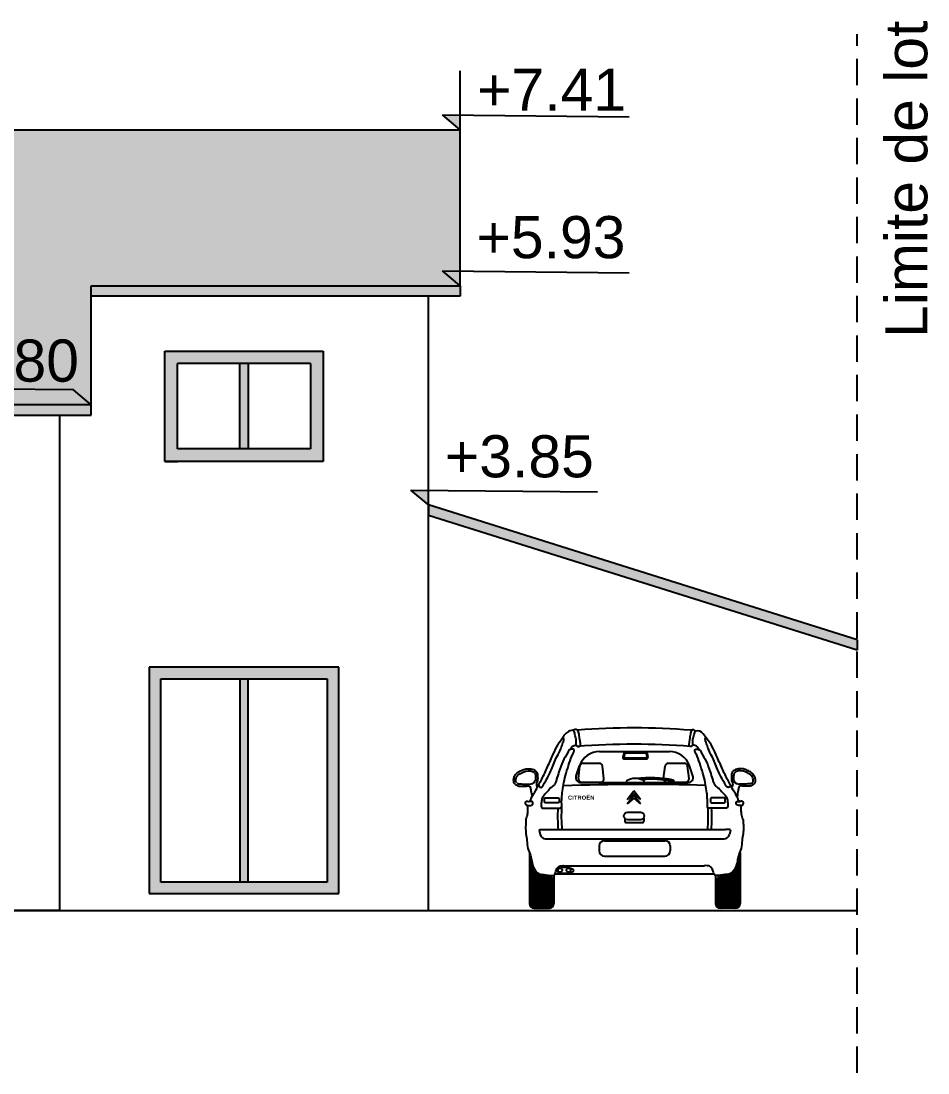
# Model space of a CAD drawing. Header units: millimetres. Extents: x 1515.2 to 1579.7, y 986.4 to 1013.2.
# Drawn here: x 1532.69 to 1541.29, y 1003.04 to 1013.03 of the extents above; entities that cross this region are included whole.
import ezdxf

# ---------------------------------------------------------------- set-up
doc = ezdxf.new("R2010")
doc.units = ezdxf.units.MM
doc.linetypes.add('CACHE', pattern=[0.375, 0.25, -0.125])
for name, color, linetype in [('AUTOS', 250, 'Continuous'), ('Coche', 250, 'Continuous'), ('Cotations', 1, 'Continuous'), ('Limites', 7, 'Continuous'), ('Menuiseries', 7, 'Continuous'), ('Murs', 7, 'Continuous'), ('Surf Toiture', 12, 'Continuous'), ('Texte', 7, 'Continuous'), ('Toiture', 7, 'Continuous')]:
    doc.layers.add(name, color=color, linetype=linetype)
doc.layers.add('Débord toiture', color=7, linetype='Continuous', true_color=0x171717)
doc.layers.add('Surf Menuiserie', color=7, linetype='Continuous', true_color=0x171717)
doc.styles.get("Standard").update_dxf_attribs({"font": 'arial.ttf'})

# ---------------------------------------------------------------- blocks, each defined once
blk = doc.blocks.new('*X15')
at = {"color": 0, "linetype": 'ByBlock'}
for p, q in [((19.331, 4.125), (19.556, 4.125)), ((19.331, 4), (19.556, 4)), ((19.331, 3.875), (19.556, 3.875)), ((19.331, 3.75), (19.556, 3.75)), ((19.331, 3.625), (19.556, 3.625)), ((19.331, 3.5), (19.556, 3.5)), ((19.331, 3.375), (19.556, 3.375)), ((19.349, 3.25), (19.556, 3.25)), ((19.413, 3.125), (19.556, 3.125))]:
    blk.add_line(p, q, dxfattribs=at)
blk = doc.blocks.new('Citroen trasero')
at = {"layer": 'AUTOS'}
for p, q in [((-0.3318, 1.1621), (0.3318, 1.1621)), ((-0.5533, 0.9331), (-0.5209, 1.0272)), ((-0.5316, 0.9055), (-0.5179, 1.0248)), ((-0.4881, 1.0513), (-0.3333, 1.0513)), ((-0.2897, 0.9055), (-0.3035, 1.0248)), ((0.2757, 0.9055), (0.2894, 1.0248)), ((0.3192, 1.0513), (0.474, 1.0513)), ((0.5176, 0.9055), (0.5038, 1.0248)), ((0.5533, 0.9331), (0.5209, 1.0272)), ((-0.506, 0.8669), (0.506, 0.8669)), ((-0.5018, 0.8721), (-0.3195, 0.8721)), ((0.3055, 0.8721), (0.4878, 0.8721)), ((-0.0694, 0.707), (-0.0058, 0.7902)), ((-0.0058, 0.7604), (-0.0694, 0.707)), ((-0.0694, 0.6647), (-0.0058, 0.748)), ((-0.0058, 0.7182), (-0.0694, 0.6647)), ((0.0577, 0.707), (-0.0058, 0.7902)), ((-0.0058, 0.7604), (0.0577, 0.707)), ((0.0577, 0.6647), (-0.0058, 0.748)), ((-0.0058, 0.7182), (0.0577, 0.6647)), ((-0.0923, 0.5267), (-0.0923, 0.5)), ((0.0891, 0.5343), (0.0891, 0.5)), ((-0.9044, 0.4153), (-0.8954, 0.3737)), ((-0.0823, 0.49), (0.0791, 0.49)), ((0.9097, 0.4153), (0.9007, 0.3737)), ((-0.2851, 0.3162), (0.2887, 0.3162)), ((-0.9976, 0.2027), (-0.9976, -0.281)), ((-0.3351, 0.2662), (-0.3351, 0.219)), ((0.3387, 0.2662), (0.3387, 0.219)), ((1.0012, 0.2027), (1.0012, -0.281)), ((-0.9944, 0.1943), (-0.9976, 0.1943)), ((-0.9896, 0.1811), (-0.9976, 0.1811)), ((-0.9856, 0.1679), (-0.9976, 0.1679)), ((-0.9824, 0.1548), (-0.9976, 0.1548)), ((-0.9796, 0.1416), (-0.9976, 0.1416)), ((-0.9771, 0.1284), (-0.9976, 0.1284)), ((-0.9745, 0.1152), (-0.9976, 0.1152)), ((-0.9739, 0.102), (-0.9976, 0.102)), ((-0.9739, 0.1119), (-0.9739, -0.319)), ((-0.9706, 0.0974), (-0.9739, 0.1007)), ((-0.2851, 0.169), (0.2887, 0.169)), ((0.9742, 0.0974), (0.9775, 0.1007)), ((0.9775, 0.1119), (0.9775, -0.319)), ((0.9775, 0.102), (1.0012, 0.102)), ((0.9781, 0.1152), (1.0012, 0.1152)), ((0.9807, 0.1284), (1.0012, 0.1284)), ((0.9832, 0.1416), (1.0012, 0.1416)), ((0.986, 0.1548), (1.0012, 0.1548)), ((0.9892, 0.1679), (1.0012, 0.1679)), ((0.9932, 0.1811), (1.0012, 0.1811)), ((0.998, 0.1943), (1.0012, 0.1943)), ((-0.9739, 0.0888), (-0.9976, 0.0888)), ((-0.9975, 0.0757), (-0.9976, 0.0757)), ((-0.9739, 0.0757), (-0.9976, 0.0757)), ((-0.9739, 0.0625), (-0.9976, 0.0625)), ((-0.9739, 0.0493), (-0.9976, 0.0493)), ((-0.9739, 0.0361), (-0.9976, 0.0361)), ((-0.9739, 0.0229), (-0.9976, 0.0229)), ((-0.9739, 0.0097), (-0.9976, 0.0097)), ((-0.9624, 0.0706), (-0.9739, 0.082)), ((-0.937, 0.0265), (-0.9739, 0.0634)), ((-0.937, 0.0079), (-0.9739, 0.0448)), ((-0.9707, 0.023), (-0.9739, 0.0261)), ((-0.937, -0.0108), (-0.9739, 0.0261)), ((-0.937, -0.0294), (-0.9739, 0.0075)), ((-0.937, -0.3232), (-0.937, 0.0261)), ((-0.937, 0.0063), (-0.9272, 0.016)), ((-0.937, -0.0123), (-0.9166, 0.008)), ((-0.937, -0.031), (-0.9042, 0.0018)), ((-0.9, -0.3232), (-0.9, 0.0004)), ((-0.7558, 0), (0.7558, 0)), ((-0.6614, 0.0786), (0.6614, 0.0786)), ((0.9037, -0.3232), (0.9037, 0.0004)), ((0.9406, -0.031), (0.9078, 0.0018)), ((0.9406, -0.0123), (0.9202, 0.008)), ((0.9406, 0.0063), (0.9308, 0.016)), ((0.9406, 0.0265), (0.9775, 0.0634)), ((0.9406, 0.0079), (0.9775, 0.0448)), ((0.9406, -0.3232), (0.9406, 0.0261)), ((0.9406, -0.0108), (0.9775, 0.0261)), ((0.9406, -0.0294), (0.9775, 0.0075)), ((0.966, 0.0706), (0.9775, 0.082)), ((0.9743, 0.023), (0.9775, 0.0261)), ((0.9775, 0.0888), (1.0012, 0.0888)), ((0.9775, 0.0757), (1.0012, 0.0757)), ((0.9775, 0.0625), (1.0012, 0.0625)), ((0.9775, 0.0493), (1.0012, 0.0493)), ((0.9775, 0.0361), (1.0012, 0.0361)), ((0.9775, 0.0229), (1.0012, 0.0229)), ((0.9775, 0.0097), (1.0012, 0.0097)), ((1.0012, 0.0757), (1.0012, 0.0757)), ((-0.9739, -0.0035), (-0.9976, -0.0035)), ((-0.9739, -0.0166), (-0.9976, -0.0166)), ((-0.9739, -0.0298), (-0.9976, -0.0298)), ((-0.9739, -0.043), (-0.9976, -0.043)), ((-0.9739, -0.0562), (-0.9976, -0.0562)), ((-0.9739, -0.0694), (-0.9976, -0.0694)), ((-0.9739, -0.0826), (-0.9976, -0.0826)), ((-0.9739, -0.0958), (-0.9976, -0.0958)), ((-0.937, -0.0481), (-0.9739, -0.0112)), ((-0.937, -0.0669), (-0.9739, -0.0299)), ((-0.937, -0.0855), (-0.9739, -0.0486)), ((-0.937, -0.1041), (-0.9739, -0.0672)), ((-0.937, -0.1228), (-0.9739, -0.0859)), ((-0.937, -0.0496), (-0.9, -0.0127)), ((-0.937, -0.0683), (-0.9, -0.0314)), ((-0.937, -0.0869), (-0.9, -0.05)), ((-0.937, -0.1056), (-0.9, -0.0687)), ((-0.937, -0.1243), (-0.9, -0.0874)), ((-0.8631, -0.0474), (-0.9, -0.0105)), ((-0.8631, -0.0661), (-0.9, -0.0292)), ((-0.8631, -0.0847), (-0.9, -0.0478)), ((-0.8631, -0.1034), (-0.9, -0.0665)), ((-0.8631, -0.122), (-0.9, -0.0851)), ((-0.8631, -0.0288), (-0.8897, -0.0022)), ((-0.8631, -0.3232), (-0.8631, -0.0055)), ((-0.8631, -0.0319), (-0.8394, -0.0081)), ((-0.8631, -0.0505), (-0.8262, -0.0136)), ((-0.8631, -0.0692), (-0.8262, -0.0323)), ((-0.8631, -0.0878), (-0.8262, -0.0509)), ((-0.8631, -0.1065), (-0.8262, -0.0696)), ((-0.8631, -0.1251), (-0.8262, -0.0882)), ((-0.8262, -0.3232), (-0.8262, -0.0103)), ((-0.7893, -0.0653), (-0.8262, -0.0284)), ((-0.7893, -0.0839), (-0.8262, -0.047)), ((-0.7893, -0.1026), (-0.8262, -0.0657)), ((-0.7893, -0.1212), (-0.8262, -0.0843)), ((-0.7893, -0.0466), (-0.8255, -0.0104)), ((-0.7893, -0.016), (-0.7893, -0.319)), ((-0.7656, -0.043), (-0.7893, -0.043)), ((-0.7656, -0.0562), (-0.7893, -0.0562)), ((-0.7656, -0.0694), (-0.7893, -0.0694)), ((-0.7656, -0.0826), (-0.7893, -0.0826)), ((-0.7656, -0.0958), (-0.7893, -0.0958)), ((-0.7656, -0.0114), (-0.7656, -0.281)), ((0.7692, -0.0114), (0.7692, -0.281)), ((0.7692, -0.043), (0.7929, -0.043)), ((0.7692, -0.0562), (0.7929, -0.0562)), ((0.7692, -0.0694), (0.7929, -0.0694)), ((0.7692, -0.0826), (0.7929, -0.0826)), ((0.7692, -0.0958), (0.7929, -0.0958)), ((0.7929, -0.0466), (0.8291, -0.0104)), ((0.7929, -0.016), (0.7929, -0.319)), ((0.7929, -0.0653), (0.8298, -0.0284)), ((0.7929, -0.0839), (0.8298, -0.047)), ((0.7929, -0.1026), (0.8298, -0.0657)), ((0.7929, -0.1212), (0.8298, -0.0843)), ((0.8298, -0.3232), (0.8298, -0.0103)), ((0.8668, -0.0505), (0.8298, -0.0136)), ((0.8668, -0.0692), (0.8298, -0.0323)), ((0.8668, -0.0878), (0.8298, -0.0509)), ((0.8668, -0.1065), (0.8298, -0.0696)), ((0.8668, -0.1251), (0.8298, -0.0882)), ((0.8668, -0.0319), (0.843, -0.0081)), ((0.8668, -0.0288), (0.8934, -0.0022)), ((0.8668, -0.3232), (0.8668, -0.0055)), ((0.8668, -0.0474), (0.9037, -0.0105)), ((0.8668, -0.0661), (0.9037, -0.0292)), ((0.8668, -0.0847), (0.9037, -0.0478)), ((0.8668, -0.1034), (0.9037, -0.0665)), ((0.8668, -0.122), (0.9037, -0.0851)), ((0.9406, -0.0496), (0.9037, -0.0127)), ((0.9406, -0.0683), (0.9037, -0.0314)), ((0.9406, -0.0869), (0.9037, -0.05)), ((0.9406, -0.1056), (0.9037, -0.0687)), ((0.9406, -0.1243), (0.9037, -0.0874)), ((0.9406, -0.0481), (0.9775, -0.0112)), ((0.9406, -0.0669), (0.9775, -0.0299)), ((0.9406, -0.0855), (0.9775, -0.0486)), ((0.9406, -0.1041), (0.9775, -0.0672)), ((0.9406, -0.1228), (0.9775, -0.0859)), ((0.9775, -0.0035), (1.0012, -0.0035)), ((0.9775, -0.0166), (1.0012, -0.0166)), ((0.9775, -0.0298), (1.0012, -0.0298)), ((0.9775, -0.043), (1.0012, -0.043)), ((0.9775, -0.0562), (1.0012, -0.0562)), ((0.9775, -0.0694), (1.0012, -0.0694)), ((0.9775, -0.0826), (1.0012, -0.0826)), ((0.9775, -0.0958), (1.0012, -0.0958)), ((-0.9739, -0.1089), (-0.9976, -0.1089)), ((-0.9739, -0.1221), (-0.9976, -0.1221)), ((-0.9739, -0.1353), (-0.9976, -0.1353)), ((-0.9739, -0.1485), (-0.9976, -0.1485)), ((-0.9739, -0.1617), (-0.9976, -0.1617)), ((-0.9739, -0.1749), (-0.9976, -0.1749)), ((-0.9739, -0.1881), (-0.9976, -0.1881)), ((-0.937, -0.1414), (-0.9739, -0.1045)), ((-0.937, -0.1601), (-0.9739, -0.1232)), ((-0.937, -0.1787), (-0.9739, -0.1418)), ((-0.937, -0.1974), (-0.9739, -0.1605)), ((-0.937, -0.216), (-0.9739, -0.1791)), ((-0.937, -0.2347), (-0.9739, -0.1978)), ((-0.937, -0.143), (-0.9, -0.1061)), ((-0.937, -0.1616), (-0.9, -0.1247)), ((-0.937, -0.1803), (-0.9, -0.1434)), ((-0.937, -0.1989), (-0.9, -0.162)), ((-0.937, -0.2176), (-0.9, -0.1807)), ((-0.937, -0.2362), (-0.9, -0.1993)), ((-0.8631, -0.1407), (-0.9, -0.1038)), ((-0.8631, -0.1593), (-0.9, -0.1224)), ((-0.8631, -0.178), (-0.9, -0.141)), ((-0.8631, -0.1966), (-0.9, -0.1597)), ((-0.8631, -0.2152), (-0.9, -0.1783)), ((-0.8631, -0.2339), (-0.9, -0.197)), ((-0.8631, -0.1438), (-0.8262, -0.1069)), ((-0.8631, -0.1624), (-0.8262, -0.1255)), ((-0.8631, -0.1811), (-0.8262, -0.1442)), ((-0.8631, -0.1997), (-0.8262, -0.1628)), ((-0.8631, -0.2184), (-0.8262, -0.1815)), ((-0.7893, -0.1399), (-0.8262, -0.103)), ((-0.7893, -0.1585), (-0.8262, -0.1216)), ((-0.7893, -0.1772), (-0.8262, -0.1403)), ((-0.7893, -0.1958), (-0.8262, -0.1589)), ((-0.7893, -0.2145), (-0.8262, -0.1776)), ((-0.7893, -0.2331), (-0.8262, -0.1962)), ((-0.7656, -0.1089), (-0.7893, -0.1089)), ((-0.7656, -0.1221), (-0.7893, -0.1221)), ((-0.7656, -0.1353), (-0.7893, -0.1353)), ((-0.7656, -0.1485), (-0.7893, -0.1485)), ((-0.7656, -0.1617), (-0.7893, -0.1617)), ((-0.7656, -0.1749), (-0.7893, -0.1749)), ((-0.7675, -0.1881), (-0.7893, -0.1881)), ((0.7692, -0.1089), (0.7929, -0.1089)), ((0.7692, -0.1221), (0.7929, -0.1221)), ((0.7692, -0.1353), (0.7929, -0.1353)), ((0.7692, -0.1485), (0.7929, -0.1485)), ((0.7692, -0.1617), (0.7929, -0.1617)), ((0.7692, -0.1749), (0.7929, -0.1749)), ((0.7711, -0.1881), (0.7929, -0.1881)), ((0.7929, -0.1399), (0.8298, -0.103)), ((0.7929, -0.1585), (0.8298, -0.1216)), ((0.7929, -0.1772), (0.8298, -0.1403)), ((0.7929, -0.1958), (0.8298, -0.1589)), ((0.7929, -0.2145), (0.8298, -0.1776)), ((0.7929, -0.2331), (0.8298, -0.1962)), ((0.8668, -0.1438), (0.8298, -0.1069)), ((0.8668, -0.1624), (0.8298, -0.1255)), ((0.8668, -0.1811), (0.8298, -0.1442)), ((0.8668, -0.1997), (0.8298, -0.1628)), ((0.8668, -0.2184), (0.8298, -0.1815)), ((0.8668, -0.1407), (0.9037, -0.1038)), ((0.8668, -0.1593), (0.9037, -0.1224)), ((0.8668, -0.178), (0.9037, -0.141)), ((0.8668, -0.1966), (0.9037, -0.1597)), ((0.8668, -0.2152), (0.9037, -0.1783)), ((0.8668, -0.2339), (0.9037, -0.197)), ((0.9406, -0.143), (0.9037, -0.1061)), ((0.9406, -0.1616), (0.9037, -0.1247)), ((0.9406, -0.1803), (0.9037, -0.1434)), ((0.9406, -0.1989), (0.9037, -0.162)), ((0.9406, -0.2176), (0.9037, -0.1807)), ((0.9406, -0.2362), (0.9037, -0.1993)), ((0.9406, -0.1414), (0.9775, -0.1045)), ((0.9406, -0.1601), (0.9775, -0.1232)), ((0.9406, -0.1787), (0.9775, -0.1418)), ((0.9406, -0.1974), (0.9775, -0.1605)), ((0.9406, -0.216), (0.9775, -0.1791)), ((0.9406, -0.2347), (0.9775, -0.1978)), ((0.9775, -0.1089), (1.0012, -0.1089)), ((0.9775, -0.1221), (1.0012, -0.1221)), ((0.9775, -0.1353), (1.0012, -0.1353)), ((0.9775, -0.1485), (1.0012, -0.1485)), ((0.9775, -0.1617), (1.0012, -0.1617)), ((0.9775, -0.1749), (1.0012, -0.1749)), ((0.9775, -0.1881), (1.0012, -0.1881)), ((-0.9739, -0.2012), (-0.9976, -0.2012)), ((-0.9739, -0.2144), (-0.9976, -0.2144)), ((-0.9739, -0.2276), (-0.9976, -0.2276)), ((-0.9739, -0.2408), (-0.9976, -0.2408)), ((-0.9739, -0.254), (-0.9976, -0.254)), ((-0.9739, -0.2672), (-0.9976, -0.2672)), ((-0.9739, -0.2804), (-0.9976, -0.2804)), ((-0.9739, -0.2935), (-0.9957, -0.2935)), ((-0.937, -0.2533), (-0.9739, -0.2164)), ((-0.937, -0.272), (-0.9739, -0.2351)), ((-0.937, -0.2906), (-0.9739, -0.2537)), ((-0.937, -0.3093), (-0.9739, -0.2724)), ((-0.9416, -0.3232), (-0.9739, -0.291)), ((-0.937, -0.2549), (-0.9, -0.218)), ((-0.937, -0.2735), (-0.9, -0.2366)), ((-0.937, -0.2922), (-0.9, -0.2553)), ((-0.937, -0.3108), (-0.9, -0.2739)), ((-0.9307, -0.3232), (-0.9, -0.2926)), ((-0.8631, -0.2525), (-0.9, -0.2156)), ((-0.8631, -0.2712), (-0.9, -0.2343)), ((-0.8631, -0.2898), (-0.9, -0.2529)), ((-0.8631, -0.3085), (-0.9, -0.2716)), ((-0.867, -0.3232), (-0.9, -0.2902)), ((-0.8631, -0.237), (-0.8262, -0.2001)), ((-0.8631, -0.2556), (-0.8262, -0.2187)), ((-0.8631, -0.2743), (-0.8262, -0.2374)), ((-0.8631, -0.2929), (-0.8262, -0.256)), ((-0.8631, -0.3116), (-0.8262, -0.2747)), ((-0.8561, -0.3232), (-0.8262, -0.2933)), ((-0.7893, -0.2518), (-0.8262, -0.2149)), ((-0.7893, -0.2704), (-0.8262, -0.2335)), ((-0.7893, -0.2891), (-0.8262, -0.2522)), ((-0.7893, -0.3077), (-0.8262, -0.2708)), ((-0.7946, -0.3211), (-0.8262, -0.2894)), ((0.7929, -0.2518), (0.8298, -0.2149)), ((0.7929, -0.2704), (0.8298, -0.2335)), ((0.7929, -0.2891), (0.8298, -0.2522)), ((0.7929, -0.3077), (0.8298, -0.2708)), ((0.7982, -0.3211), (0.8298, -0.2894)), ((0.8668, -0.237), (0.8298, -0.2001)), ((0.8668, -0.2556), (0.8298, -0.2187)), ((0.8668, -0.2743), (0.8298, -0.2374)), ((0.8668, -0.2929), (0.8298, -0.256)), ((0.8668, -0.3116), (0.8298, -0.2747)), ((0.8597, -0.3232), (0.8298, -0.2933)), ((0.8668, -0.2525), (0.9037, -0.2156)), ((0.8668, -0.2712), (0.9037, -0.2343)), ((0.8668, -0.2898), (0.9037, -0.2529)), ((0.8668, -0.3085), (0.9037, -0.2716)), ((0.8707, -0.3232), (0.9037, -0.2902)), ((0.9406, -0.2549), (0.9037, -0.218)), ((0.9406, -0.2735), (0.9037, -0.2366)), ((0.9406, -0.2922), (0.9037, -0.2553)), ((0.9406, -0.3108), (0.9037, -0.2739)), ((0.9343, -0.3232), (0.9037, -0.2926)), ((0.9406, -0.2533), (0.9775, -0.2164)), ((0.9406, -0.272), (0.9775, -0.2351)), ((0.9406, -0.2906), (0.9775, -0.2537)), ((0.9406, -0.3093), (0.9775, -0.2724)), ((0.9452, -0.3232), (0.9775, -0.291)), ((0.9775, -0.2012), (1.0012, -0.2012)), ((0.9775, -0.2144), (1.0012, -0.2144)), ((0.9775, -0.2276), (1.0012, -0.2276)), ((0.9775, -0.2408), (1.0012, -0.2408)), ((0.9775, -0.254), (1.0012, -0.254)), ((0.9775, -0.2672), (1.0012, -0.2672)), ((0.9775, -0.2804), (1.0012, -0.2804)), ((0.9775, -0.2935), (0.9993, -0.2935)), ((-0.9739, -0.3067), (-0.9889, -0.3067)), ((-0.9606, -0.3229), (-0.9739, -0.3096)), ((-0.9554, -0.3232), (-0.8078, -0.3232)), ((-0.9121, -0.3232), (-0.9, -0.3112)), ((-0.8857, -0.3232), (-0.9, -0.3089)), ((-0.8375, -0.3232), (-0.8262, -0.312)), ((-0.8111, -0.3232), (-0.8262, -0.3081)), ((0.959, -0.3232), (0.8114, -0.3232)), ((0.8147, -0.3232), (0.8298, -0.3081)), ((0.8411, -0.3232), (0.8298, -0.312)), ((0.8893, -0.3232), (0.9037, -0.3089)), ((0.9157, -0.3232), (0.9037, -0.3112)), ((0.9642, -0.3229), (0.9775, -0.3096)), ((0.9775, -0.3067), (0.9925, -0.3067))]:
    blk.add_line(p, q, dxfattribs=at)
for points in [[(-0.8453, 0.7227), (-0.7249, 0.7227, -0.414214), (-0.7149, 0.7127), (-0.7149, 0.6852, -0.414214), (-0.7249, 0.6752), (-0.8453, 0.6752, -0.414214), (-0.8553, 0.6852), (-0.8553, 0.7127, -0.414214)], [(0.8506, 0.7227), (0.7302, 0.7227, 0.414214), (0.7202, 0.7127), (0.7202, 0.6852, 0.414214), (0.7302, 0.6752), (0.8506, 0.6752, 0.414214), (0.8606, 0.6852), (0.8606, 0.7127, 0.414214)], [(-0.0649, 0.5871), (0.0571, 0.5871, -0.414214), (0.0921, 0.5521), (0.0921, 0.5485, -0.414214), (0.0571, 0.5135), (-0.0649, 0.5135, -0.414214), (-0.0999, 0.5485), (-0.0999, 0.5521, -0.414214)]]:
    blk.add_lwpolyline(points, format="xyb", close=True, dxfattribs=at)
for centre in [(-0.7059, 0.0365), (-0.6267, 0.0365)]:
    blk.add_circle(centre, 0.0198, dxfattribs=at)
for centre, radius, start, end in [((-0.57, 1.2426), 0.1225, 96.6814, 151.34999), ((-0.5612, 1.3338), 0.0382, 56.21745, 127.07055), ((-0.0093, -5.4505), 6.8367, 85.43154, 94.45243), ((0.5361, 1.3744), 0.01, 265.43154, 291.91889), ((0.5548, 1.328), 0.0401, 45.45833, 111.91889), ((0.5977, 1.295), 0.0633, 34.42247, 103.54616), ((-0.0044, -5.7334), 6.9648, 85.59574, 94.41084), ((-0.3318, 0.9621), 0.2, 90, 161.00954), ((-0.096, 1.1815), 0.0677, 341.07282, 343.36551), ((0.1297, 1.1815), 0.0677, 196.63449, 198.92718), ((0.3318, 0.9621), 0.2, 18.99046, 90), ((-0.4881, 1.0213), 0.03, 90, 173.41062), ((-0.3333, 1.0213), 0.03, 6.58938, 90), ((0.3192, 1.0213), 0.03, 90, 173.41062), ((0.474, 1.0213), 0.03, 6.58938, 90), ((-0.506, 0.9169), 0.05, 161.00954, 270), ((-0.5018, 0.9021), 0.03, 173.41062, 270), ((-0.3195, 0.9021), 0.03, 270, 6.58938), ((0.1413, -0.2442), 1.1577, 78.69246, 96.31602), ((0.1628, -0.1575), 1.0562, 79.41849, 94.8632), ((0.4878, 0.9021), 0.03, 270, 6.58938), ((0.506, 0.9169), 0.05, 270, 18.99046), ((-0.9926, 0.9085), 0.0552, 264.95852, 332.27468), ((0.054, -18.7747), 19.6248, 88.18655, 92.13519), ((0.3055, 0.9021), 0.03, 198.58354, 270), ((0.3638, 0.8838), 0.00855, 191.73915, 58.18378), ((0.9926, 0.9085), 0.0552, 207.72532, 275.04148), ((0.4157, 0.5376), 1.1456, 175.70334, 185.82672), ((0.6134, 0.5461), 1.3084, 175.91492, 185.47106), ((-0.6081, 0.5461), 1.3084, 354.52894, 3.47765), ((-0.4104, 0.5376), 1.1456, 354.17328, 4.29666), ((-0.0823, 0.5), 0.01, 180, 270), ((0.0791, 0.5), 0.01, 270, 0), ((-0.8465, 0.3843), 0.05, 192.27829, 270), ((-0.2851, 0.2662), 0.05, 90, 180), ((0.2887, 0.2662), 0.05, 0, 90), ((0.8518, 0.3843), 0.05, 270, 347.72171), ((-0.2851, 0.219), 0.05, 180, 270), ((0.2887, 0.219), 0.05, 270, 0), ((-0.9554, -0.281), 0.0422, 180, 270), ((-0.8078, -0.281), 0.0422, 270, 0), ((0.8114, -0.281), 0.0422, 180, 270), ((0.959, -0.281), 0.0422, 270, 0)]:
    blk.add_arc(centre, radius, start, end, dxfattribs=at)
blk.add_ellipse((0.0075, 0.8679), major_axis=(-0.0876, 0), ratio=0.441177, start_param=3.115127, end_param=6.309651, dxfattribs=at)
blk.add_ellipse((-0.6584, 0.0338), major_axis=(0.0779, 0), ratio=0.39086, dxfattribs=at)
for points in [[(-1.0299, 0.5174), (-1.0146, 0.5679), (-1.0131, 0.6076), (-1.0167, 0.6471), (-1.0274, 0.6577), (-1.0354, 0.6791), (-1.0221, 0.6897), (-0.9954, 0.6897), (-0.982, 0.7137), (-0.9473, 0.7777), (-0.9073, 0.8497), (-0.8806, 0.9003), (-0.8246, 1.0176), (-0.7712, 1.1375), (-0.7258, 1.2282), (-0.6775, 1.3013)], [(-0.5549, 1.2254), (-0.5549, 1.2784), (-0.5654, 1.3229), (-0.5713, 1.3517), (-0.58, 1.3671)], [(-0.54, 1.3655), (-0.53, 1.3275), (-0.5222, 1.2777), (-0.5163, 1.2319), (-0.5156, 1.2169)], [(0.54, 1.3655), (0.53, 1.3275), (0.5222, 1.2777), (0.5163, 1.2319), (0.5156, 1.2169)], [(0.5549, 1.2254), (0.5549, 1.2784), (0.5654, 1.3229), (0.5713, 1.3437), (0.5829, 1.3565)], [(1.0299, 0.5174), (1.0146, 0.5679), (1.0131, 0.6076), (1.0167, 0.6471), (1.0274, 0.6577), (1.0354, 0.6791), (1.0221, 0.6897), (0.9954, 0.6897), (0.982, 0.7137), (0.9473, 0.7777), (0.9073, 0.8497), (0.8806, 0.9003), (0.8246, 1.0176), (0.7712, 1.1375), (0.7258, 1.2282), (0.6499, 1.3308)], [(-0.6139, 1.1796), (-0.5877, 1.2129), (-0.5549, 1.2254)], [(-0.5549, 1.2254), (-0.54, 1.2108), (-0.5156, 1.2169)], [(0.5549, 1.2254), (0.54, 1.2108), (0.5156, 1.2169)], [(0.6139, 1.1796), (0.5877, 1.2129), (0.5549, 1.2254)], [(-1.1281, 0.8492), (-1.107, 0.8374), (-1.0648, 0.8347), (-1.0225, 0.8334), (-0.9987, 0.8334), (-0.9908, 0.8229), (-0.9829, 0.7925), (-0.9737, 0.7332)], [(1.1281, 0.8492), (1.107, 0.8374), (1.0648, 0.8347), (1.0225, 0.8334), (0.9987, 0.8334), (0.9908, 0.8229), (0.9829, 0.7925), (0.9737, 0.7332)], [(-0.9044, 0.4153), (-0.8968, 0.4225), (-0.8847, 0.4225), (-0.8594, 0.4213)], [(-0.8594, 0.4213), (0.8647, 0.4213)], [(0.9097, 0.4153), (0.9021, 0.4225), (0.89, 0.4225), (0.8647, 0.4213)]]:
    blk.add_spline(points, degree=3, dxfattribs=at)
for points, knots in [([(-0.9093, 0.8459), (-0.9088, 0.8398), (-0.9065, 0.8305), (-0.8944, 0.821), (-0.8747, 0.824), (-0.8405, 0.8899), (-0.7871, 0.9801), (-0.7464, 1.102), (-0.7003, 1.1788), (-0.6852, 1.2347), (-0.6671, 1.273), (-0.6742, 1.295), (-0.6771, 1.3022)], [0.0128374, 0.0128374, 0.0128374, 0.0128374, 0.0305239, 0.0418755, 0.0551422, 0.0841947, 0.2475967, 0.3835381, 0.4643463, 0.5131404, 0.5595203, 0.5821485, 0.5821485, 0.5821485, 0.5821485]), ([(0.9093, 0.8459), (0.9088, 0.8398), (0.9065, 0.8305), (0.8944, 0.821), (0.8747, 0.824), (0.8405, 0.8899), (0.7871, 0.9801), (0.7464, 1.102), (0.7003, 1.1788), (0.6852, 1.2347), (0.6676, 1.2718), (0.6735, 1.2927), (0.6757, 1.2988)], [0.0128371, 0.0128371, 0.0128371, 0.0128371, 0.0305239, 0.0418755, 0.0551422, 0.0841947, 0.2475967, 0.3835381, 0.4643463, 0.5131404, 0.5595203, 0.5786032, 0.5786032, 0.5786032, 0.5786032]), ([(-0.7105, 0.6234), (-0.7047, 0.6231), (-0.6917, 0.6245), (-0.6909, 0.6628), (-0.6923, 0.7064), (-0.6867, 0.7748), (-0.6732, 0.8507), (-0.6575, 0.9382), (-0.6252, 1.0257), (-0.6039, 1.1042), (-0.5786, 1.149), (-0.5706, 1.174), (-0.5807, 1.1881), (-0.5981, 1.1822), (-0.6215, 1.1816), (-0.6426, 1.1296), (-0.6866, 1.0703), (-0.7126, 0.9795), (-0.7367, 0.9131), (-0.7474, 0.8696), (-0.7611, 0.8395), (-0.7967, 0.8204), (-0.8211, 0.7863), (-0.8548, 0.7566), (-0.8787, 0.7233), (-0.8836, 0.6821), (-0.8876, 0.652), (-0.8824, 0.6265), (-0.8699, 0.6232), (-0.8644, 0.6233), (-0.8633, 0.6234)], [0.008745, 0.008745, 0.008745, 0.008745, 0.02436, 0.048375, 0.1013, 0.168953, 0.247776, 0.334685, 0.434241, 0.528148, 0.575217, 0.590711, 0.603208, 0.617509, 0.640119, 0.669216, 0.766813, 0.871759, 0.945492, 0.979081, 1.007072, 1.040842, 1.095838, 1.130703, 1.17593, 1.21459, 1.252169, 1.270617, 1.283378, 1.286797, 1.286797, 1.286797, 1.286797]), ([(0.7105, 0.6234), (0.7047, 0.6231), (0.6917, 0.6245), (0.6909, 0.6628), (0.6923, 0.7064), (0.6867, 0.7748), (0.6732, 0.8507), (0.6575, 0.9382), (0.6252, 1.0257), (0.6039, 1.1042), (0.5786, 1.149), (0.5706, 1.174), (0.5807, 1.1881), (0.5981, 1.1822), (0.6215, 1.1816), (0.6426, 1.1296), (0.6866, 1.0703), (0.7126, 0.9795), (0.7367, 0.9131), (0.7474, 0.8696), (0.7611, 0.8395), (0.7967, 0.8204), (0.8211, 0.7863), (0.8548, 0.7566), (0.8787, 0.7233), (0.8836, 0.6821), (0.8876, 0.652), (0.8824, 0.6265), (0.8699, 0.6232), (0.8644, 0.6233), (0.8633, 0.6234)], [0.008745, 0.008745, 0.008745, 0.008745, 0.02436, 0.048375, 0.1013, 0.168953, 0.247776, 0.334685, 0.434241, 0.528148, 0.575217, 0.590711, 0.603208, 0.617509, 0.640119, 0.669216, 0.766813, 0.871759, 0.945492, 0.979081, 1.007072, 1.040842, 1.095838, 1.130703, 1.17593, 1.21459, 1.252169, 1.270617, 1.283378, 1.286797, 1.286797, 1.286797, 1.286797]), ([(-1.1281, 0.8492), (-1.1355, 0.8547), (-1.147, 0.8632), (-1.1463, 0.8837), (-1.148, 0.9043), (-1.1377, 0.9309), (-1.1164, 0.9593), (-1.0811, 0.9802), (-1.0414, 0.9954), (-0.9943, 1.0026), (-0.9492, 0.9916), (-0.9195, 0.958), (-0.9205, 0.9244), (-0.9163, 0.8925), (-0.9292, 0.8714), (-0.933, 0.8464), (-0.9271, 0.833), (-0.9217, 0.8226)], [0, 0, 0, 0, 0.0252051, 0.0397696, 0.05823, 0.0874218, 0.1222483, 0.1632425, 0.208352, 0.2496136, 0.3047374, 0.34038, 0.373582, 0.4025912, 0.4347051, 0.4440292, 0.4775837, 0.4775837, 0.4775837, 0.4775837]), ([(1.1281, 0.8492), (1.1355, 0.8547), (1.147, 0.8632), (1.1463, 0.8837), (1.148, 0.9043), (1.1377, 0.9309), (1.1164, 0.9593), (1.0811, 0.9802), (1.0414, 0.9954), (0.9943, 1.0026), (0.9492, 0.9916), (0.9195, 0.958), (0.9205, 0.9244), (0.9163, 0.8925), (0.9292, 0.8714), (0.933, 0.8464), (0.9271, 0.833), (0.9217, 0.8226)], [0, 0, 0, 0, 0.0252051, 0.0397696, 0.05823, 0.0874218, 0.1222483, 0.1632425, 0.208352, 0.2496136, 0.3047374, 0.34038, 0.373582, 0.4025912, 0.4347051, 0.4440292, 0.477583, 0.477583, 0.477583, 0.477583]), ([(-1.1263, 0.874), (-1.1268, 0.8765), (-1.1274, 0.8924), (-1.1258, 0.906), (-1.123, 0.9132), (-1.1146, 0.9281), (-1.1095, 0.9348), (-1.0916, 0.9516), (-1.0753, 0.9602), (-1.025, 0.9806), (-0.9871, 0.9846), (-0.9499, 0.9633), (-0.9433, 0.9551), (-0.9392, 0.9312), (-0.9381, 0.9127), (-0.939, 0.8961), (-0.9409, 0.8924), (-0.9437, 0.8828), (-0.9437, 0.8828), (-0.9437, 0.8828)], [0.0280188, 0.0280188, 0.0280188, 0.0280188, 0.0589188, 0.0589188, 0.0898188, 0.0898188, 0.1207188, 0.1207188, 0.1808775, 0.1808775, 0.2979992, 0.2979992, 0.3517894, 0.3517894, 0.3956696, 0.3956696, 0.4216728, 0.4216728, 0.4268958, 0.4268958, 0.4268958, 0.4268958]), ([(1.1263, 0.874), (1.1268, 0.8765), (1.1274, 0.8924), (1.1258, 0.906), (1.123, 0.9132), (1.1146, 0.9281), (1.1095, 0.9348), (1.0916, 0.9516), (1.0753, 0.9602), (1.025, 0.9806), (0.9871, 0.9846), (0.9499, 0.9633), (0.9433, 0.9551), (0.9392, 0.9312), (0.9381, 0.9127), (0.939, 0.8961), (0.9409, 0.8924), (0.9437, 0.8828), (0.9437, 0.8828), (0.9437, 0.8828)], [0.0280188, 0.0280188, 0.0280188, 0.0280188, 0.0589188, 0.0589188, 0.0898188, 0.0898188, 0.1207188, 0.1207188, 0.1808775, 0.1808775, 0.2979992, 0.2979992, 0.3517894, 0.3517894, 0.3956696, 0.3956696, 0.4216728, 0.4216728, 0.4268958, 0.4268958, 0.4268958, 0.4268958]), ([(-1.115, 0.8654), (-1.103, 0.8566), (-1.0999, 0.8543), (-1.0693, 0.8545), (-1.0493, 0.8533), (-1.0318, 0.8526), (-1.0261, 0.8534), (-1.0132, 0.8529), (-1.0052, 0.8526), (-0.9975, 0.8535)], [0, 0, 0, 0, 0.0460712, 0.0460712, 0.0921424, 0.0921424, 0.1152063, 0.1152063, 0.1268011, 0.1268011, 0.1268011, 0.1268011]), ([(1.115, 0.8654), (1.103, 0.8566), (1.0999, 0.8543), (1.0693, 0.8545), (1.0493, 0.8533), (1.0318, 0.8526), (1.0261, 0.8534), (1.0132, 0.8529), (1.0052, 0.8526), (0.9975, 0.8535)], [0, 0, 0, 0, 0.0460712, 0.0460712, 0.0921424, 0.0921424, 0.1152063, 0.1152063, 0.1268011, 0.1268011, 0.1268011, 0.1268011]), ([(-1.0205, 0.6512), (-1.0111, 0.6503), (-0.9972, 0.6492), (-0.9777, 0.6507), (-0.9643, 0.6606), (-0.9653, 0.6737), (-0.965, 0.6868), (-0.9803, 0.6882), (-0.9902, 0.6876), (-0.9971, 0.6886), (-0.9989, 0.6889)], [0.0069993, 0.0069993, 0.0069993, 0.0069993, 0.0351118, 0.0489543, 0.0659134, 0.077046, 0.0879308, 0.0990258, 0.1148454, 0.1200374, 0.1200374, 0.1200374, 0.1200374]), ([(1.0205, 0.6512), (1.0111, 0.6503), (0.9972, 0.6492), (0.9777, 0.6507), (0.9643, 0.6606), (0.9653, 0.6737), (0.965, 0.6868), (0.9803, 0.6882), (0.9902, 0.6876), (0.9971, 0.6886), (0.9989, 0.6889)], [0.0069993, 0.0069993, 0.0069993, 0.0069993, 0.0351118, 0.0489543, 0.0659134, 0.077046, 0.0879308, 0.0990258, 0.1148454, 0.1200374, 0.1200374, 0.1200374, 0.1200374]), ([(-1.0299, 0.5174), (-1.0327, 0.4713), (-1.0368, 0.4044), (-1.0177, 0.3141), (-1.0178, 0.2438), (-0.9772, 0.1635), (-0.9751, 0.0761), (-0.916, -0.0074), (-0.8411, -0.0024), (-0.7556, -0.0301), (-0.7466, 0.0375), (-0.7176, 0.0816), (-0.683, 0.0797), (-0.6618, 0.0786), (-0.6614, 0.0786)], [0, 0, 0, 0, 0.1375788, 0.1994106, 0.2763929, 0.3445769, 0.4628558, 0.5378563, 0.6140972, 0.6875721, 0.7443902, 0.7804821, 0.8376202, 0.838758, 0.838758, 0.838758, 0.838758]), ([(1.0299, 0.5174), (1.0327, 0.4713), (1.0368, 0.4044), (1.0177, 0.3141), (1.0178, 0.2438), (0.9772, 0.1635), (0.9751, 0.0761), (0.916, -0.0074), (0.8411, -0.0024), (0.7556, -0.0301), (0.7466, 0.0375), (0.7176, 0.0816), (0.683, 0.0797), (0.6618, 0.0786), (0.6614, 0.0786)], [0, 0, 0, 0, 0.1375788, 0.1994106, 0.2763929, 0.3445769, 0.4628558, 0.5378563, 0.6140972, 0.6875721, 0.7443902, 0.7804821, 0.8376202, 0.838758, 0.838758, 0.838758, 0.838758])]:
    blk.add_open_spline(points, degree=3, knots=knots, dxfattribs=at)
for points in [[(-1.1162, 0.8653), (-1.1222, 0.8697), (-1.1259, 0.8733), (-1.1263, 0.874)], [(1.1162, 0.8653), (1.1222, 0.8697), (1.1259, 0.8733), (1.1263, 0.874)], [(-0.8683, 0.6234), (-0.814, 0.6234), (-0.7597, 0.6234), (-0.7054, 0.6234)], [(0.8683, 0.6234), (0.814, 0.6234), (0.7597, 0.6234), (0.7054, 0.6234)], [(-0.8465, 0.3343), (-0.2804, 0.3343), (0.2857, 0.3343), (0.8518, 0.3343)]]:
    blk.add_open_spline(points, degree=3, dxfattribs=at)
at = {"layer": 'Coche'}
for p, q in [((-0.103, 1.1479), (-0.1098, 1.1084)), ((-0.0932, 1.1462), (-0.1, 1.1067)), ((-0.0961, 1.1021), (0.1137, 1.1021)), ((-0.0893, 1.1595), (0.1069, 1.1595)), ((-0.0893, 1.1495), (0.1069, 1.1495)), ((0.1108, 1.1462), (0.1176, 1.1067)), ((0.1206, 1.1479), (0.1275, 1.1084)), ((-0.0961, 1.0921), (0.1137, 1.0921))]:
    blk.add_line(p, q, dxfattribs=at)
for centre, radius, start, end in [((-0.0961, 1.106), 0.014, 170.20818, 270), ((-0.0893, 1.1456), 0.014, 90, 170.20818), ((-0.0961, 1.106), 0.00396, 170.20818, 270), ((-0.0893, 1.1456), 0.00396, 90, 170.20818), ((0.1069, 1.1456), 0.014, 9.79182, 90), ((0.1069, 1.1456), 0.00396, 9.79182, 90), ((0.1137, 1.106), 0.014, 270, 9.79182), ((0.1137, 1.106), 0.00396, 270, 9.79182)]:
    blk.add_arc(centre, radius, start, end, dxfattribs=at)
at = {"layer": 'AUTOS'}
for p, xscale, yscale, zscale in [((1.2735, -0.6364), -0.1054820389039151, 0.1054820389039435, 0.1054820389039474), ((-1.2699, -0.6364), 0.1054820389039151, 0.1054820389039151, 0.1054820389039151)]:
    blk.add_blockref('*X15', p, dxfattribs=dict(at, xscale=xscale, yscale=yscale, zscale=zscale))
at = {"layer": 'AUTOS', "insert": (-0.6313, 0.7442), "char_height": 0.038694, "width": 0.003234, "attachment_point": 1}
blk.add_mtext('{\\fLeelawadee|b1|i0|c0|p34;\\T1.05;CITROËN}', dxfattribs=at)

msp = doc.modelspace()

# ---------------------------------------------------------------- hatches: boundary and pattern name
at = {"layer": 'Cotations', "transparency": 33554687}
h = msp.add_hatch(color=256, dxfattribs=at)
h.dxf.hatch_style = 1
h.paths.add_polyline_path([(1536.6843, 1012.1338), (1536.8516, 1011.9933), (1536.8516, 1012.1322)])
h = msp.add_hatch(color=256, dxfattribs=at)
h.dxf.hatch_style = 1
h.paths.add_polyline_path([(1536.6843, 1010.6538), (1536.8516, 1010.5133), (1536.8516, 1010.6522)])
h = msp.add_hatch(color=256, dxfattribs=at)
h.dxf.hatch_style = 1
h.paths.add_polyline_path([(1533.1843, 1009.5238), (1533.3516, 1009.3833), (1533.3516, 1009.5222)])
h = msp.add_hatch(color=256, dxfattribs=at)
h.dxf.hatch_style = 1
h.paths.add_polyline_path([(1536.3843, 1008.5738), (1536.5516, 1008.4333), (1536.5516, 1008.5722)])
at = {"layer": 'Débord toiture', "true_color": 0x1c1c1c}
h = msp.add_hatch(color=250, dxfattribs=at)
h.dxf.hatch_style = 1
h.paths.add_polyline_path([(1524.8516, 1010.5133), (1521.3516, 1010.5133), (1521.3516, 1010.4133), (1524.8516, 1010.4133)])
h.paths.add_polyline_path([(1533.3516, 1009.3833), (1524.8516, 1009.3833), (1524.8516, 1009.2833), (1533.3516, 1009.2833)])
h.paths.add_polyline_path([(1536.8516, 1010.5133), (1533.3516, 1010.5133), (1533.3516, 1010.4133), (1536.8516, 1010.4133)])
at = {"layer": 'Débord toiture', "transparency": 33554687}
h = msp.add_hatch(color=256, dxfattribs=at)
h.dxf.hatch_style = 1
h.paths.add_polyline_path([(1536.5516, 1008.4333), (1536.5516, 1008.3333), (1540.6216, 1007.0533), (1540.6216, 1007.1533)])
at = {"layer": 'Surf Menuiserie', "true_color": 0x1c1c1c}
h = msp.add_hatch(color=250, dxfattribs=at)
h.dxf.hatch_style = 1
h.paths.add_polyline_path([(1528.7816, 1006.7833), (1528.6716, 1006.7833), (1528.6716, 1004.8533), (1528.7816, 1004.8533)])
h.paths.add_polyline_path([(1528.7816, 1008.9333), (1528.6716, 1008.9333), (1528.6716, 1008.1033), (1528.7816, 1008.1033)])
h.paths.add_polyline_path([(1527.4316, 1008.9333), (1527.3216, 1008.9333), (1527.3216, 1008.1033), (1527.4316, 1008.1033)])
h.paths.add_polyline_path([(1535.7016, 1006.8933), (1533.9016, 1006.8933), (1533.9016, 1004.7433), (1534.0116, 1004.7433), (1535.7016, 1004.7433)])
h.paths.add_polyline_path([(1535.5916, 1006.7833), (1535.5916, 1004.8533), (1534.0116, 1004.8533), (1534.0116, 1006.7833)], flags=16)
h.paths.add_polyline_path([(1534.8416, 1006.7833), (1534.7616, 1006.7833), (1534.7616, 1004.8533), (1534.8416, 1004.8533)], flags=0)
h.paths.add_polyline_path([(1532.2516, 1006.8933), (1531.1916, 1006.8933), (1531.1916, 1006.8133), (1531.1916, 1004.7433), (1531.2716, 1004.7433), (1531.2716, 1006.8133), (1532.1716, 1006.8133), (1532.1716, 1004.7433), (1532.2516, 1004.7433)])
h.paths.add_polyline_path([(1535.5516, 1009.8933), (1534.0516, 1009.8933), (1534.0516, 1008.8433), (1534.1716, 1008.8433), (1535.5516, 1008.8433)])
h.paths.add_polyline_path([(1535.4316, 1009.7733), (1535.4316, 1008.9633), (1534.1716, 1008.9633), (1534.1716, 1009.7733)], flags=16)
h.paths.add_polyline_path([(1534.8416, 1009.7733), (1534.7616, 1009.7733), (1534.7616, 1008.9633), (1534.8416, 1008.9633)], flags=0)
h = msp.add_hatch(color=250, dxfattribs=at)
h.dxf.hatch_style = 1
h.paths.add_polyline_path([(1531.8134, 1006.4456), (1531.498, 1006.4456), (1531.498, 1006.1246), (1531.8134, 1006.1246)])
h.paths.add_polyline_path([(1531.9444, 1006.5765), (1531.6944, 1006.5765), (1531.6944, 1006.4456), (1531.8134, 1006.4456), (1531.8134, 1006.3505), (1531.9444, 1006.3505)])
h.paths.add_polyline_path([(1531.6944, 1005.9163), (1531.498, 1005.9163), (1531.498, 1005.688), (1531.6944, 1005.688)])
h.paths.add_polyline_path([(1531.9444, 1005.7942), (1531.6944, 1005.7942), (1531.6944, 1005.688), (1531.6279, 1005.688), (1531.6279, 1005.4921), (1531.9444, 1005.4921)])
h.paths.add_polyline_path([(1531.9335, 1005.3428), (1531.6835, 1005.3428), (1531.6835, 1005.1169), (1531.9335, 1005.1169)])
h.paths.add_polyline_path([(1531.6835, 1005.212), (1531.4871, 1005.212), (1531.4871, 1004.8909), (1531.8026, 1004.8909), (1531.8026, 1005.1169), (1531.6835, 1005.1169)])
h.paths.add_polyline_path([(1534.8416, 1009.7733), (1534.7616, 1009.7733), (1534.7616, 1008.9633), (1534.8416, 1008.9633)])
h = msp.add_hatch(color=250, dxfattribs=at)
h.dxf.hatch_style = 1
h.paths.add_polyline_path([(1534.8416, 1006.7833), (1534.7616, 1006.7833), (1534.7616, 1004.8533), (1534.8416, 1004.8533)])
at = {"layer": 'Surf Toiture', "transparency": 33554508}
h = msp.add_hatch(color=256, dxfattribs=at)
h.dxf.hatch_style = 1
h.paths.add_polyline_path([(1533.3516, 1010.5133), (1536.8516, 1010.5133), (1536.8516, 1011.9933), (1530.7416, 1011.9933), (1530.7416, 1011.2133), (1530.4416, 1011.2133), (1530.4416, 1011.9933), (1521.3516, 1011.9933), (1521.3516, 1010.5133), (1524.8516, 1010.5133), (1524.8516, 1009.3833), (1533.3516, 1009.3833)])

# ---------------------------------------------------------------- linework, layer by layer
at = {"layer": 'Cotations'}
for p, q in [((1536.8516, 1011.9933), (1536.8516, 1012.553)), ((1536.8516, 1011.9933), (1536.6843, 1012.1338)), ((1536.6843, 1012.1338), (1538.4569, 1012.1167)), ((1536.8516, 1010.5133), (1536.8516, 1011.073)), ((1536.8516, 1010.5133), (1536.6843, 1010.6538)), ((1536.6843, 1010.6538), (1538.4569, 1010.6367)), ((1533.3516, 1009.3833), (1533.3516, 1009.943)), ((1533.1843, 1009.5238), (1531.7738, 1009.5374)), ((1533.3516, 1009.3833), (1533.1843, 1009.5238)), ((1536.5516, 1008.4333), (1536.5516, 1008.993)), ((1536.5516, 1008.4333), (1536.3843, 1008.5738)), ((1536.3843, 1008.5738), (1538.1569, 1008.5567))]:
    msp.add_line(p, q, dxfattribs=at)
at = {"layer": 'Limites', "linetype": 'CACHE', "transparency": 33554636}
msp.add_line((1540.6216, 1003.0408), (1540.6216, 1012.9009), dxfattribs=at)
at = {"layer": 'Limites'}
msp.add_line((1516.1316, 1004.5833), (1540.6216, 1004.5833), dxfattribs=at)
at = {"layer": 'Menuiseries'}
for p, q in [((1534.0516, 1008.8433), (1534.0516, 1009.8933)), ((1534.0516, 1009.8933), (1535.5516, 1009.8933)), ((1535.5516, 1009.8933), (1535.5516, 1008.8433)), ((1534.1716, 1008.9633), (1534.1716, 1009.7733)), ((1535.4316, 1009.7733), (1534.1716, 1009.7733)), ((1534.7616, 1008.9633), (1534.7616, 1009.7733)), ((1534.8416, 1009.7733), (1534.8416, 1008.9633)), ((1535.4316, 1009.7733), (1535.4316, 1008.9633)), ((1535.4316, 1008.9633), (1534.1716, 1008.9633)), ((1534.8416, 1008.9633), (1534.7616, 1008.9633)), ((1535.5516, 1008.8433), (1534.0516, 1008.8433)), ((1534.0516, 1008.8433), (1534.1716, 1008.8433)), ((1535.7016, 1006.8933), (1533.9016, 1006.8933)), ((1533.9016, 1006.8933), (1533.9016, 1004.7433)), ((1535.7016, 1004.7433), (1535.7016, 1006.8933)), ((1534.0116, 1004.8533), (1534.0116, 1006.7833)), ((1534.0116, 1006.7833), (1535.5916, 1006.7833)), ((1534.7616, 1006.7833), (1534.7616, 1004.8533)), ((1534.8416, 1004.8533), (1534.8416, 1006.7833)), ((1535.5916, 1006.7833), (1535.5916, 1004.8533)), ((1535.5916, 1004.8533), (1534.0116, 1004.8533)), ((1533.9016, 1004.7433), (1535.7016, 1004.7433)), ((1533.9016, 1004.7433), (1534.0116, 1004.7433))]:
    msp.add_line(p, q, dxfattribs=at)
at = {"layer": 'Murs'}
for p, q in [((1536.5516, 1004.5833), (1536.5516, 1010.4133)), ((1533.0516, 1009.2833), (1533.0516, 1004.5833)), ((1533.0516, 1004.5833), (1525.1516, 1004.5833)), ((1533.0516, 1004.5833), (1536.5516, 1004.5833))]:
    msp.add_line(p, q, dxfattribs=at)
at = {"layer": 'Toiture'}
for p, q in [((1530.7416, 1011.9933), (1536.8516, 1011.9933)), ((1536.8516, 1010.5133), (1536.8516, 1011.9933)), ((1533.3516, 1009.3833), (1533.3516, 1010.5133)), ((1533.3516, 1010.5133), (1536.8516, 1010.5133)), ((1536.8516, 1010.5133), (1536.8516, 1010.4133)), ((1536.8516, 1010.4133), (1533.3516, 1010.4133)), ((1533.3516, 1009.3833), (1524.8516, 1009.3833)), ((1533.3516, 1009.2833), (1533.3516, 1009.3833)), ((1524.8516, 1009.2833), (1533.3516, 1009.2833)), ((1540.6216, 1007.1533), (1536.5516, 1008.4333)), ((1536.5516, 1008.4333), (1536.5516, 1008.3333)), ((1540.6216, 1007.0533), (1536.5516, 1008.3333)), ((1540.6216, 1007.1533), (1540.6216, 1007.0533))]:
    msp.add_line(p, q, dxfattribs=at)

# ---------------------------------------------------------------- block references
msp.add_blockref('Citroen trasero', (1538.5077, 1004.9294))

# ---------------------------------------------------------------- texts
at = {"layer": 'Cotations', "char_height": 0.4, "attachment_point": 1}
for s, insert in [('+7.41', (1537.0135, 1012.5736)), ('+5.93', (1537.008, 1011.1742)), ('+4.80', (1531.8221, 1010.0023)), ('+3.85', (1536.708, 1009.0942))]:
    msp.add_mtext_dynamic_manual_height_columns(s, width=2.332076, gutter_width=12.5, heights=[0.613], dxfattribs=dict(at, insert=insert))
at = {"layer": 'Texte', "insert": (1540.8865, 1010.017), "char_height": 0.4, "attachment_point": 1, "rotation": 90}
msp.add_mtext_dynamic_manual_height_columns('Limite de lot', width=3.634638, gutter_width=12.5, heights=[0.6337], dxfattribs=at)

doc.saveas('drawing.dxf')
